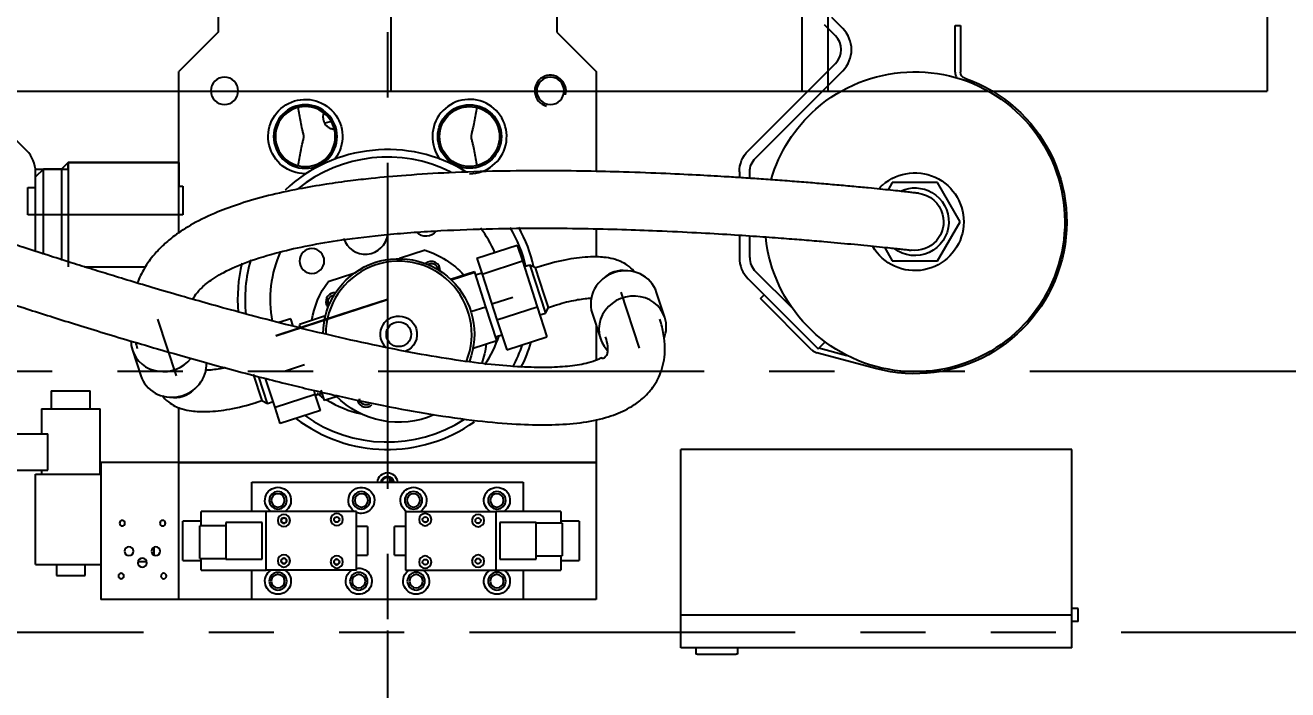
# Model space of a CAD drawing. Header units: millimetres. Extents: x 10462777 to 22643323, y 453826 to 1389191.
# Drawn here: x 11299063 to 11300032, y 593823 to 594332 of the extents above; entities that cross this region are included whole.
import ezdxf

# ---------------------------------------------------------------- set-up
doc = ezdxf.new("R2010")
doc.units = ezdxf.units.MM
doc.header["$LTSCALE"] = 200
doc.header["$MEASUREMENT"] = 0
doc.header["$PDMODE"] = 35
doc.header["$PDSIZE"] = -5
for name, pattern in [('CENTER', [2, 1.25, -0.25, 0.25, -0.25]), ('DASHED', [3.5, 2, -1.5]), ('PHANTOM', [2.5, 1.25, -0.25, 0.25, -0.25, 0.25, -0.25])]:
    doc.linetypes.add(name, pattern=pattern)
doc.layers.get('0').update_dxf_attribs({"linetype": 'CONTINUOUS'})
doc.layers.get('DEFPOINTS').update_dxf_attribs({"linetype": 'CONTINUOUS'})
doc.layers.add('1', color=1, linetype='CENTER')
doc.layers.add('2', color=2, linetype='CONTINUOUS')
doc.layers.add('AM_5', color=3, linetype='CONTINUOUS', lineweight=15)
doc.layers.add('TOP$1', color=7, linetype='CONTINUOUS', true_color=0xffffff)
doc.layers.add('TOP$23', color=7, linetype='CONTINUOUS', true_color=0xffffff)
doc.styles.add('굴림', font='txt.shx ', dxfattribs={"bigfont": ' whgtxt.shx'})
doc.dimstyles.new('200$0', dxfattribs={"dimscale": 200, "dimtxt": 7, "dimasz": 1, "dimexe": 2, "dimexo": 2, "dimgap": 1, "dimtad": 1, "dimdec": 0, "dimdsep": 46, "dimlunit": 6, "dimtxsty": '굴림', "dimblk": 'DIMDOT', "dimcen": 1, "dimclrd": 4, "dimclre": 4, "dimclrt": 4, "dimadec": 0, "dimazin": 0, "dimtfac": 1, "dimtdec": 0, "dimtmove": 2, "dimatfit": 3, "dimldrblk": 'DIMDOT', "dimfxl": 1, "dimtolj": 1, "dimtzin": 0, "dimlwd": -1, "dimarcsym": 0})

# ---------------------------------------------------------------- blocks, each defined once
blk = doc.blocks.new('DIMDOT')
at = {"color": 4}
blk.add_line((-2, 0), (2, 0), dxfattribs=at)
at = {"color": 7}
for radius in [0.5, 0.25]:
    blk.add_circle((0, 0), radius, dxfattribs=at)
blk = doc.blocks.new('*D434')
at = {"layer": 'AM_5', "color": 4, "linetype": 'ByBlock', "lineweight": -2, "transparency": 16777216}
for p, q in [((11295281.33, 593692.38), (11295281.33, 592642.65)), ((11297573.76, 593448.46), (11297573.76, 592642.65))]:
    blk.add_line(p, q, dxfattribs=at)
at = {"layer": 'AM_5', "color": 4, "linetype": 'ByBlock', "transparency": 16777216}
blk.add_line((11297373.76, 593042.65), (11295481.33, 593042.65), dxfattribs=at)
at = {"layer": 'DEFPOINTS', "color": 0, "transparency": 16777216}
for p in [(11295281.33, 594092.38), (11297573.76, 593848.46), (11295281.33, 593042.65)]:
    blk.add_point(p, dxfattribs=at)
at = {"layer": 'AM_5', "color": 4, "transparency": 16777216, "xscale": 200, "yscale": 200, "zscale": 200, "rotation": 180}
blk.add_blockref('DIMDOT', (11295281.33, 593042.65), dxfattribs=at)
at = {"layer": 'AM_5', "color": 4, "transparency": 16777216, "xscale": 200, "yscale": 200, "zscale": 200}
blk.add_blockref('DIMDOT', (11297573.76, 593042.65), dxfattribs=at)
at = {"layer": 'AM_5', "color": 4, "transparency": 16777216, "insert": (11296427.54, 589892.65), "char_height": 1400, "attachment_point": 5, "style": '굴림', "bg_fill": 3, "box_fill_scale": 1.25, "bg_fill_color": 256, "bg_fill_true_color": 13158600, "bg_fill_transparency": 0}
blk.add_mtext('\\A1;2,292', dxfattribs=at)

msp = doc.modelspace()

# ---------------------------------------------------------------- linework, layer by layer
at = {"ltscale": 10}
msp.add_line((11299343.66913, 594281.71124), (11299343.66913, 594796.21572), dxfattribs=at)
at = {"layer": '1', "color": 23, "linetype": 'CENTER'}
msp.add_line((11299340.78353, 601826.84018, 0), (11299340.78353, 593861.87204, 0), dxfattribs=at)
at = {"layer": '1', "color": 152, "linetype": 'Continuous'}
msp.add_line((11299340.78353, 593868.05963, 0), (11299340.78353, 593488.15724, 0), dxfattribs=at)
at = {"layer": '2', "color": 252, "linetype": 'Continuous'}
for p, q in [((11299210.78169, 594396.87964, 0), (11299210.78169, 594326.87865, 0)), ((11299470.78538, 594396.87964, 0), (11299470.78538, 594326.87865, 0)), ((11299210.78169, 594326.87865, 0), (11299180.78126, 594296.87822, 0)), ((11299470.78538, 594326.87865, 0), (11299500.78581, 594296.87822, 0)), ((11299180.78126, 594172.91552, 0), (11299180.78126, 594296.87822, 0)), ((11299500.78581, 594296.87822, 0), (11299500.78581, 594220.11932, 0)), ((11299500.78581, 594176.09838, 0), (11299500.78581, 594154.38089, 0)), ((11299307.1431, 594168.77835, 0), (11299307.14363, 594168.77671, 0)), ((11299369.65646, 594159.647, 0), (11299349.95032, 594153.24409, 0)), ((11299314.92959, 594141.86516, 0), (11299295.22345, 594135.46225, 0)), ((11299500.78581, 594102.23639, 0), (11299500.78581, 594075.3157, 0)), ((11299180.78126, 593996.87396, 0), (11299180.78126, 594038.9355, 0)), ((11299317.9761, 594044.01758, 0), (11299317.97651, 594044.01632, 0)), ((11299339.06223, 594038.18022, 0), (11299339.12143, 594037.99803, 0)), ((11299500.78581, 594029.8088, 0), (11299500.78581, 593996.87396, 0)), ((11299120.78041, 593996.87396, 0), (11299120.78041, 593891.87247, 0)), ((11299180.78126, 593996.87396, 0), (11299120.78041, 593996.87396, 0)), ((11299500.78581, 593996.87396, 0), (11299180.78126, 593996.87396, 0)), ((11299180.78126, 593996.87396, 0), (11299500.78581, 593996.87396, 0)), ((11299180.78126, 593891.87247, 0), (11299180.78126, 593996.87396, 0)), ((11299500.78581, 593996.87396, 0), (11299500.78581, 593891.87247, 0)), ((11299236.78206, 593959.37343, 0), (11299236.78206, 593981.87375, 0)), ((11299236.78206, 593981.87375, 0), (11299444.78501, 593981.87375, 0)), ((11299342.78356, 593981.8737, 0), (11299342.78356, 593984.7198, 0)), ((11299444.78501, 593981.87375, 0), (11299444.78501, 593959.37343, 0)), ((11299161.78099, 593925.73137, 0), (11299161.78099, 593932.01462, 0)), ((11299149.47655, 593920.87288, 0), (11299156.08517, 593920.87288, 0)), ((11299236.78206, 593891.87247, 0), (11299236.78206, 593914.37279, 0)), ((11299444.78501, 593914.37279, 0), (11299444.78501, 593891.87247, 0)), ((11299180.78126, 593891.87247, 0), (11299120.78041, 593891.87247, 0)), ((11299236.78206, 593891.87247, 0), (11299180.78126, 593891.87247, 0)), ((11299444.78501, 593891.87247, 0), (11299236.78206, 593891.87247, 0)), ((11299500.78581, 593891.87247, 0), (11299444.78501, 593891.87247, 0))]:
    msp.add_line(p, q, dxfattribs=at)
at = {"layer": '2', "color": 60, "linetype": 'Continuous'}
for p, q in [((11299684.43359, 594324.1389, 0), (11299676.12496, 594332.44752, 0)), ((11299690.09052, 594329.79583, 0), (11299681.7819, 594338.10445, 0)), ((11299064.04306, 594236.01581, 0), (11298997.13348, 594302.92539, 0)), ((11299617.52401, 594236.01581, 0), (11299684.43359, 594302.92539, 0)), ((11299623.18094, 594230.35888, 0), (11299690.09052, 594297.26846, 0)), ((11299095.78005, 594226.87723, 0), (11299090.77998, 594221.87716, 0)), ((11299180.78126, 594226.87723, 0), (11299095.78005, 594226.87723, 0)), ((11299095.78005, 594226.87723, 0), (11299095.78005, 594186.87666, 0)), ((11299076.77978, 594221.87716, 0), (11299070.7797, 594215.87707, 0)), ((11299070.7797, 594158.85649, 0), (11299070.7797, 594219.75213, 0)), ((11299090.77998, 594221.87716, 0), (11299076.77978, 594221.87716, 0)), ((11299076.77978, 594186.87666, 0), (11299076.77978, 594221.87716, 0)), ((11299090.77998, 594221.87716, 0), (11299090.77998, 594186.87666, 0)), ((11299610.78737, 594219.75213, 0), (11299610.78737, 594215.36633, 0)), ((11299618.78748, 594214.84238, 0), (11299618.78748, 594219.75213, 0)), ((11299728.09502, 594211.52276, 0), (11299724.8463, 594205.8958, 0)), ((11299762.73653, 594211.52276, 0), (11299728.09502, 594211.52276, 0)), ((11299780.05728, 594181.52233, 0), (11299762.73653, 594211.52276, 0)), ((11299076.77978, 594156.36913, 0), (11299076.77978, 594186.87666, 0)), ((11299090.77998, 594186.87666, 0), (11299090.77998, 594151.87616, 0)), ((11299095.78005, 594186.87666, 0), (11299095.78005, 594146.87609, 0)), ((11299762.73653, 594151.52191, 0), (11299780.05728, 594181.52233, 0)), ((11299610.78737, 594171.26492, 0), (11299610.78737, 594154.00119, 0)), ((11299618.78748, 594154.00119, 0), (11299618.78748, 594170.73275, 0)), ((11299409.44564, 594153.58765, 0), (11299440.35542, 594163.63084, 0)), ((11299440.35542, 594163.63084, 0), (11299444.29569, 594151.50393, 0)), ((11299722.07633, 594161.94659, 0), (11299728.09502, 594151.52191, 0)), ((11299108.47445, 594146.87609, 0), (11299155.04316, 594146.87609, 0)), ((11299409.44564, 594153.58765, 0), (11299413.38592, 594141.46074, 0)), ((11299413.38592, 594141.46074, 0), (11299444.29569, 594151.50393, 0)), ((11299444.29569, 594151.50393, 0), (11299455.71154, 594116.36957, 0)), ((11299450.07152, 594148.29028, 0), (11299445.79151, 594146.89962, 0)), ((11299454.41883, 594146.07521, 0), (11299450.07152, 594148.29028, 0)), ((11299450.07152, 594148.29028, 0), (11299462.03065, 594111.48387, 0)), ((11299459.08356, 594147.59087, 0), (11299454.41883, 594146.07521, 0)), ((11299461.00171, 594125.81519, 0), (11299454.41883, 594146.07521, 0)), ((11299728.09502, 594151.52191, 0), (11299762.73653, 594151.52191, 0)), ((11299389.25918, 594137.41479, 0), (11299407.51574, 594143.3467, 0)), ((11299389.75815, 594136.93814, 0), (11299407.70347, 594142.76892, 0)), ((11299407.70347, 594142.76892, 0), (11299407.51574, 594143.3467, 0)), ((11299416.29387, 594116.3304, 0), (11299407.70347, 594142.76892, 0)), ((11299413.20624, 594142.01432, 0), (11299408.45071, 594140.46916, 0)), ((11299413.38592, 594141.46074, 0), (11299424.80176, 594106.32637, 0)), ((11299617.52401, 594137.73751, 0), (11299671.17515, 594084.08637, 0)), ((11299623.18094, 594143.39444, 0), (11299651.68311, 594114.89227, 0)), ((11299464.24571, 594115.83118, 0), (11299461.00171, 594125.81519, 0)), ((11299553.59253, 594107.99116, 0), (11299547.29276, 594127.37986, 0)), ((11299404.78305, 594112.5903, 0), (11299416.29387, 594116.3304, 0)), ((11299424.69654, 594090.46965, 0), (11299416.29387, 594116.3304, 0)), ((11299424.80176, 594106.32637, 0), (11299455.71154, 594116.36957, 0)), ((11299455.71154, 594116.36957, 0), (11299463.18711, 594093.36211, 0)), ((11299462.03065, 594111.48387, 0), (11299464.24571, 594115.83118, 0)), ((11299464.24571, 594115.83118, 0), (11299468.91044, 594117.34684, 0)), ((11299266.58529, 594107.2023, 0), (11299257.38383, 594104.21257, 0)), ((11299268.4799, 594101.37128, 0), (11299266.58529, 594107.2023, 0)), ((11299292.37721, 594109.04937, 0), (11299273.26071, 594102.83804, 0)), ((11299292.79939, 594107.75005, 0), (11299292.37721, 594109.04937, 0)), ((11299424.80176, 594106.32637, 0), (11299432.27734, 594083.31892, 0)), ((11299457.75064, 594110.09321, 0), (11299462.03065, 594111.48387, 0)), ((11299497.83712, 594111.31075, 0), (11299504.13689, 594091.92205, 0)), ((11299274.18666, 594099.98826, 0), (11299273.26071, 594102.83804, 0)), ((11299406.43998, 594084.53773, 0), (11299424.69654, 594090.46965, 0)), ((11299423.76157, 594093.34719, 0), (11299428.5171, 594094.89236, 0)), ((11299432.27734, 594083.31892, 0), (11299463.18711, 594093.36211, 0)), ((11299671.17515, 594084.08637, 0), (11299676.52625, 594089.43747, 0)), ((11299145.07122, 594083.14214, 0), (11299151.45439, 594063.49674, 0)), ((11299151.45365, 594063.49902, 0), (11299151.45439, 594063.49674, 0)), ((11299237.84845, 594064.74439, 0), (11299244.45343, 594044.41634, 0)), ((11299248.80075, 594042.20127, 0), (11299242.13822, 594062.70641, 0)), ((11299254.53404, 594039.11851, 0), (11299247.31314, 594061.34218, 0)), ((11299082.77987, 594051.97474, 0), (11299082.77987, 594037.97454, 0)), ((11299082.77987, 594051.97474, 0), (11299112.78029, 594051.97474, 0)), ((11299112.78029, 594037.97454, 0), (11299112.78029, 594051.97474, 0)), ((11299285.44382, 594049.1617, 0), (11299254.53404, 594039.11851, 0)), ((11299285.44382, 594049.1617, 0), (11299284.45516, 594052.20449, 0)), ((11299289.43626, 594036.87424, 0), (11299285.44382, 594049.1617, 0)), ((11299285.66602, 594048.47723, 0), (11299290.42155, 594050.0224, 0)), ((11299289.62899, 594052.46163, 0), (11299292.27154, 594044.32871, 0)), ((11299303.21664, 594047.88499, 0), (11299292.27154, 594044.32871, 0)), ((11299239.78871, 594042.90068, 0), (11299244.45343, 594044.41634, 0)), ((11299244.45343, 594044.41634, 0), (11299248.80075, 594042.20127, 0)), ((11299248.80075, 594042.20127, 0), (11299253.08075, 594043.59193, 0)), ((11299258.52648, 594026.83104, 0), (11299254.53404, 594039.11851, 0)), ((11299075.27976, 594037.97454, 0), (11299075.27976, 594018.97427, 0)), ((11299075.27976, 594037.97454, 0), (11299120.2804, 594037.97454, 0)), ((11299120.2804, 593987.97383, 0), (11299120.2804, 594037.97454, 0)), ((11299289.43626, 594036.87424, 0), (11299258.52648, 594026.83104, 0)), ((11299032.77916, 594018.97427, 0), (11299080.16592, 594018.97427, 0)), ((11299080.16592, 593990.97388, 0), (11299080.16592, 594018.97427, 0)), ((11299565.78673, 593879.8723, 0), (11299565.78673, 594006.8741, 0)), ((11299865.79099, 594006.8741, 0), (11299565.78673, 594006.8741, 0)), ((11299865.79099, 593879.8723, 0), (11299865.79099, 594006.8741, 0)), ((11299032.77916, 593990.97388, 0), (11299080.16592, 593990.97388, 0)), ((11299075.27976, 593990.97388, 0), (11299075.27976, 593987.97383, 0)), ((11299070.7797, 593987.97383, 0), (11299097.78008, 593987.97383, 0)), ((11299070.7797, 593918.77285, 0), (11299070.7797, 593987.97383, 0)), ((11299097.78008, 593987.97383, 0), (11299120.78041, 593987.97383, 0)), ((11299197.7815, 593951.87332, 0), (11299183.7813, 593951.87332, 0)), ((11299183.7813, 593921.8729, 0), (11299183.7813, 593951.87332, 0)), ((11299247.78221, 593959.37343, 0), (11299197.7815, 593959.37343, 0)), ((11299197.7815, 593948.3742, 0), (11299197.7815, 593959.37343, 0)), ((11299244.78217, 593950.87331, 0), (11299216.78177, 593950.87331, 0)), ((11299216.78177, 593950.87331, 0), (11299216.78177, 593922.87291, 0)), ((11299244.78217, 593922.87291, 0), (11299244.78217, 593950.87331, 0)), ((11299247.78221, 593914.37279, 0), (11299247.78221, 593959.37343, 0)), ((11299316.9832, 593959.37343, 0), (11299247.78221, 593959.37343, 0)), ((11299316.9832, 593914.37279, 0), (11299316.9832, 593959.37343, 0)), ((11299354.68373, 593959.37343, 0), (11299354.68373, 593914.37279, 0)), ((11299354.68373, 593959.37343, 0), (11299423.88471, 593959.37343, 0)), ((11299473.88542, 593959.37343, 0), (11299423.88471, 593959.37343, 0)), ((11299423.88471, 593959.37343, 0), (11299423.88471, 593914.37279, 0)), ((11299426.88476, 593950.87331, 0), (11299426.88476, 593922.87291, 0)), ((11299454.88515, 593950.87331, 0), (11299426.88476, 593950.87331, 0)), ((11299454.88515, 593922.87291, 0), (11299454.88515, 593950.87331, 0)), ((11299473.88542, 593959.37343, 0), (11299473.88542, 593950.37215, 0)), ((11299487.88562, 593951.87332, 0), (11299473.88542, 593951.87332, 0)), ((11299487.88562, 593951.87332, 0), (11299487.88562, 593921.8729, 0)), ((11299216.78177, 593948.37327, 0), (11299196.78149, 593948.37327, 0)), ((11299196.78149, 593923.37292, 0), (11299196.78149, 593948.37327, 0)), ((11299325.38331, 593947.87326, 0), (11299316.9832, 593947.87326, 0)), ((11299325.38331, 593947.87326, 0), (11299325.38331, 593925.87295, 0)), ((11299354.68373, 593947.87326, 0), (11299346.28361, 593947.87326, 0)), ((11299346.28361, 593925.87295, 0), (11299346.28361, 593947.87326, 0)), ((11299474.88544, 593950.3733, 0), (11299454.88515, 593950.3733, 0)), ((11299474.88544, 593950.3733, 0), (11299474.88544, 593925.37294, 0)), ((11299183.7813, 593921.8729, 0), (11299197.7815, 593921.8729, 0)), ((11299196.78149, 593923.37292, 0), (11299216.78177, 593923.37292, 0)), ((11299197.7815, 593914.37279, 0), (11299197.7815, 593923.3723, 0)), ((11299216.78177, 593922.87291, 0), (11299244.78217, 593922.87291, 0)), ((11299316.9832, 593925.87295, 0), (11299325.38331, 593925.87295, 0)), ((11299346.28361, 593925.87295, 0), (11299354.68373, 593925.87295, 0)), ((11299426.88476, 593922.87291, 0), (11299454.88515, 593922.87291, 0)), ((11299454.88515, 593925.37294, 0), (11299474.88544, 593925.37294, 0)), ((11299473.88542, 593925.37391, 0), (11299473.88542, 593914.37279, 0)), ((11299473.88542, 593921.8729, 0), (11299487.88562, 593921.8729, 0)), ((11299070.7797, 593918.77285, 0), (11299120.78041, 593918.77285, 0)), ((11299086.77993, 593918.77285, 0), (11299086.77993, 593910.37273, 0)), ((11299108.78024, 593910.37273, 0), (11299108.78024, 593918.77285, 0)), ((11299197.7815, 593914.37279, 0), (11299247.78221, 593914.37279, 0)), ((11299316.9832, 593914.37279, 0), (11299247.78221, 593914.37279, 0)), ((11299354.68373, 593914.37279, 0), (11299423.88471, 593914.37279, 0)), ((11299423.88471, 593914.37279, 0), (11299473.88542, 593914.37279, 0)), ((11299086.77993, 593910.37273, 0), (11299097.78008, 593910.37273, 0)), ((11299097.78008, 593910.37273, 0), (11299108.78024, 593910.37273, 0)), ((11299870.79106, 593884.87237, 0), (11299865.79099, 593884.87237, 0)), ((11299870.79106, 593874.87223, 0), (11299870.79106, 593884.87237, 0)), ((11299565.78673, 593854.87194, 0), (11299565.78673, 593879.8723, 0)), ((11299865.79099, 593879.8723, 0), (11299565.78673, 593879.8723, 0)), ((11299865.79099, 593879.8723, 0), (11299565.78673, 593879.8723, 0)), ((11299865.79099, 593854.87194, 0), (11299865.79099, 593879.8723, 0)), ((11299870.79106, 593874.87223, 0), (11299865.79099, 593874.87223, 0)), ((11299865.79099, 593854.87194, 0), (11299565.78673, 593854.87194, 0)), ((11299577.28689, 593854.87194, 0), (11299577.28689, 593849.87187, 0)), ((11299609.28735, 593854.87194, 0), (11299609.28735, 593849.87187, 0)), ((11299578.28691, 593849.87187, 0), (11299577.28689, 593849.87187, 0)), ((11299578.28691, 593849.87187, 0), (11299608.28733, 593849.87187, 0)), ((11299609.28735, 593849.87187, 0), (11299608.28733, 593849.87187, 0))]:
    msp.add_line(p, q, dxfattribs=at)
at = {"layer": '2', "color": 111, "linetype": 'Continuous'}
for p, q in [((11299776.37594, 594296.27741, 0), (11299776.37594, 594331.97605, 0)), ((11299776.37594, 594331.97605, 0), (11299780.376, 594331.97605, 0)), ((11299780.376, 594331.97605, 0), (11299780.376, 594296.26485, 0)), ((11299626.91911, 594122.68546, 0), (11299629.74758, 594125.51393, 0)), ((11299666.22665, 594083.37793, 0), (11299626.91911, 594122.68546, 0)), ((11299715.26293, 594068.99038, 0), (11299670.26129, 594081.04853, 0)), ((11299671.85278, 594084.76325, 0), (11299693.2623, 594079.02659, 0))]:
    msp.add_line(p, q, dxfattribs=at)
at = {"layer": '2', "color": 51, "linetype": 'Continuous'}
for p, q in [((11299095.78005, 594221.87716, 0), (11299095.78005, 594226.87723, 0)), ((11299095.78005, 594226.87723, 0), (11299180.78126, 594226.87723, 0)), ((11299095.78005, 594221.87716, 0), (11299095.78005, 594226.87723, 0)), ((11299095.78005, 594226.87723, 0), (11299180.78126, 594226.87723, 0)), ((11299180.78126, 594226.87723, 0), (11299180.78126, 594208.87697, 0)), ((11299180.78126, 594226.87723, 0), (11299180.78126, 594208.87697, 0)), ((11299070.7797, 594207.77696, 0), (11299070.7797, 594221.87716, 0)), ((11299070.7797, 594221.87716, 0), (11299095.78005, 594221.87716, 0)), ((11299070.7797, 594207.77696, 0), (11299070.7797, 594221.87716, 0)), ((11299070.7797, 594221.87716, 0), (11299095.78005, 594221.87716, 0)), ((11299064.77961, 594186.87666, 0), (11299064.77961, 594207.77696, 0)), ((11299064.77961, 594207.77696, 0), (11299070.7797, 594207.77696, 0)), ((11299064.77961, 594186.87666, 0), (11299064.77961, 594207.77696, 0)), ((11299064.77961, 594207.77696, 0), (11299070.7797, 594207.77696, 0)), ((11299180.78126, 594208.87697, 0), (11299183.7813, 594208.87697, 0)), ((11299180.78126, 594208.87697, 0), (11299183.7813, 594208.87697, 0)), ((11299183.7813, 594208.87697, 0), (11299183.7813, 594186.87666, 0)), ((11299183.7813, 594208.87697, 0), (11299183.7813, 594186.87666, 0)), ((11299183.7813, 594186.87666, 0), (11299064.77961, 594186.87666, 0)), ((11299183.7813, 594186.87666, 0), (11299064.77961, 594186.87666, 0)), ((11299519.94003, 594127.42393, 0), (11299533.87303, 594084.54259, 0)), ((11299421.71745, 594118.7314, 0), (11299437.02968, 594123.70664, 0)), ((11299178.84187, 594063.34571, 0), (11299164.72441, 594106.79479, 0)), ((11299277.15481, 594071.76015, 0), (11299261.84258, 594066.78491, 0))]:
    msp.add_line(p, q, dxfattribs=at)
at = {"layer": '2', "color": 172, "linetype": 'Continuous'}
for p, q in [((11299255.18723, 594094.06381, 0), (11299340.78353, 594121.87574, 0)), ((11299340.78353, 594121.87574, 0), (11299305.11841, 594110.28743, 0)), ((11299305.11841, 594110.28743, 0), (11299255.18723, 594094.06381, 0))]:
    msp.add_line(p, q, dxfattribs=at)
at = {"layer": '2', "color": 252, "linetype": 'Continuous', "extrusion": (0, 0, -1)}
for centre, radius in [((-11299215.78176, 594281.87801, 0), 10.50015), ((-11299465.78531, 594281.87801, 0), 10.50015), ((-11299277.78264, 594246.87751, 0), 24.3697), ((-11299277.78264, 594246.87751, 0), 23.00033), ((-11299282.81933, 594151.40997, 0), 9.50013), ((-11299256.78234, 593967.87355, 0), 6.7501), ((-11299256.78234, 593967.87355, 0), 5.10007), ((-11299320.78325, 593967.87355, 0), 6.7501), ((-11299320.78325, 593967.87355, 0), 5.10007), ((-11299360.78382, 593967.87355, 0), 6.7501), ((-11299360.78382, 593967.87355, 0), 5.10007), ((-11299424.78473, 593967.87355, 0), 6.7501), ((-11299424.78473, 593967.87355, 0), 5.10007), ((-11299137.28064, 593950.3733, 0), 2.10003), ((-11299168.28108, 593950.3733, 0), 2.10003), ((-11299261.2824, 593952.37333, 0), 2.10003), ((-11299142.48072, 593928.87299, 0), 3.40005), ((-11299163.08101, 593928.87299, 0), 3.40005), ((-11299152.78086, 593920.07287, 0), 3.40005), ((-11299261.2824, 593921.37289, 0), 2.10003), ((-11299301.78298, 593920.57288, 0), 2.10003), ((-11299256.78234, 593905.87267, 0), 6.7501), ((-11299318.78322, 593905.87267, 0), 6.7501), ((-11299362.78385, 593905.87267, 0), 6.7501), ((-11299424.78473, 593905.87267, 0), 6.7501), ((-11299136.48063, 593909.87272, 0), 2.10003), ((-11299169.08109, 593909.87272, 0), 2.10003), ((-11299256.78234, 593905.87267, 0), 5.10007), ((-11299318.78322, 593905.87267, 0), 5.10007), ((-11299362.78385, 593905.87267, 0), 5.10007), ((-11299424.78473, 593905.87267, 0), 5.10007)]:
    msp.add_circle(centre, radius, dxfattribs=at)
at = {"layer": '2', "color": 252, "linetype": 'Continuous'}
for centre, radius in [((11299403.78443, 594246.87751, 0), 24.3697), ((11299403.78443, 594246.87751, 0), 23.00033), ((11299349.43613, 594095.24578, 0), 9.50013)]:
    msp.add_circle(centre, radius, dxfattribs=at)
at = {"layer": '2', "color": 60, "linetype": 'Continuous', "extrusion": (0, 0, -1)}
for centre in [(-11299261.38241, 593952.42333, 0), (-11299301.88298, 593953.17334, 0), (-11299369.78395, 593953.07334, 0), (-11299410.28452, 593952.32333, 0), (-11299261.38241, 593921.42289, 0), (-11299301.88298, 593920.67288, 0), (-11299369.78395, 593920.57288, 0), (-11299410.28452, 593921.32289, 0)]:
    msp.add_circle(centre, 4.70007, dxfattribs=at)
at = {"layer": '2', "color": 60, "linetype": 'Continuous'}
for centre in [(11299261.38241, 593952.42333, 0), (11299301.88298, 593953.17334, 0), (11299369.78395, 593953.07334, 0), (11299410.28452, 593952.32333, 0), (11299261.38241, 593921.42289, 0), (11299301.88298, 593920.67288, 0), (11299369.78395, 593920.57288, 0), (11299410.28452, 593921.32289, 0)]:
    msp.add_circle(centre, 2.06702, dxfattribs=at)
for centre, radius, start, end in [((11299673.82683, 594313.53214, 0), 23.00033, 315, 45), ((11299673.82683, 594313.53214, 0), 15.00021, 315, 45), ((11299047.77937, 594219.75213, 0), 23.00033, 0, 45), ((11299633.7877, 594154.00119, 0), 23.00033, 180, 225), ((11299633.7877, 594154.00119, 0), 15.00021, 180, 225)]:
    msp.add_arc(centre, radius, start, end, dxfattribs=at)
at = {"layer": '2', "color": 60, "linetype": 'Continuous', "extrusion": (0, 0, -1)}
for centre, radius, start, end in [((-11299745.41578, 594181.52233, 0), 115.00163, 48.71889888, 354.15077205), ((-11299745.41578, 594181.52233, 0), 115.00163, 16.43140185, 48.71889888), ((-11299633.7877, 594219.75213, 0), 23.00033, 0, 45), ((-11299633.7877, 594219.75213, 0), 15.00021, 0, 45), ((-11299745.41578, 594181.52233, 0), 37.50053, 48.71889888, 329.64826481), ((-11299745.41578, 594181.52233, 0), 37.50053, 42.41326904, 48.71889888), ((-11299745.41578, 594181.52233, 0), 26.00037, 120, 307.58250359), ((-11299745.41578, 594181.52233, 0), 26.00037, 65.88748586, 120)]:
    msp.add_arc(centre, radius, start, end, dxfattribs=at)
at = {"layer": '2', "color": 252, "linetype": 'Continuous'}
for centre, radius, start, end in [((11299465.78531, 594281.87801, 0), 12.00017, 344.99999996, 255.00000008), ((11299277.78264, 594246.87751, 0), 24.00034, 344.99999996, 255.00000008), ((11299403.78443, 594246.87751, 0), 28.5004, 270, 217.41188054), ((11299403.78443, 594246.87751, 0), 24.00034, 344.99999996, 255.00000008), ((11299340.78353, 594121.87574, 0), 115.00163, 58.44937797, 133.1100036), ((11299340.78353, 594121.87574, 0), 109.25155, 63.54000062, 128.9699977), ((11299340.78353, 594121.87574, 0), 90.00128, 23.6981219, 37.42312532), ((11299340.78353, 594121.87574, 0), 109.25155, 13.45500373, 30.38625257), ((11299340.78353, 594121.87574, 0), 115.00163, 12.49875076, 28.79437297), ((11299323.78736, 594174.18459, 0), 17.50025, 198.00000003, 351.72562414), ((11299340.78353, 594121.87574, 0), 90.00128, 155.76750056, 190.74937195), ((11299340.78353, 594121.87574, 0), 115.00163, 166.02749777, 184.88249996), ((11299340.78353, 594121.87574, 0), 109.25155, 163.77749849, 185.9793717), ((11299349.43613, 594095.24578, 0), 56.0008, 338.11312214, 179.97187275), ((11299374.47603, 594144.38934, 0), 6.7501, 354.79122335, 131.19744996), ((11299300.29257, 594120.28567, 0), 6.7501, 84.79130647, 198.00000003), ((11299300.29257, 594120.28567, 0), 6.7501, 198.00000003, 221.1975333), ((11299340.78353, 594121.87574, 0), 90.00128, 326.2612515, 342.09562771), ((11299340.78353, 594121.87574, 0), 109.25155, 331.67812835, 341.52750096), ((11299340.78353, 594121.87574, 0), 115.00163, 332.98312217, 343.61436904), ((11299398.5797, 594070.20588, 0), 6.7501, 36.28126177, 41.20309651), ((11299340.78353, 594121.87574, 0), 90.00128, 232.9199999, 236.83500139), ((11299340.78353, 594121.87574, 0), 90.00128, 238.75312103, 257.15812008), ((11299324.39624, 594046.10221, 0), 6.7501, 198.00000003, 311.20309137), ((11299340.78353, 594121.87574, 0), 115.00163, 232.39125109, 305.44875086), ((11299340.78353, 594121.87574, 0), 109.25155, 234.48375219, 302.81062919), ((11299340.78353, 593980.87373, 0), 8.00011, 90, 172.81682376), ((11299340.78353, 593980.87373, 0), 5.20998, 90, 168.92999141), ((11299340.78353, 593980.87373, 0), 4.50006, 90, 167.15812544), ((11299340.78353, 593980.87373, 0), 8.00011, 7.18317624, 90), ((11299340.78353, 593980.87373, 0), 5.20998, 11.07000859, 90), ((11299340.78353, 593980.87373, 0), 4.50006, 12.84187456, 90)]:
    msp.add_arc(centre, radius, start, end, dxfattribs=at)
at = {"layer": '2', "color": 111, "linetype": 'Continuous', "extrusion": (0, 0, -1)}
for centre, radius, start, end in [((-11299745.41578, 594181.52233, 0), 116.50165, 109.20121207, 284.99999992), ((-11299785.37607, 594296.26485, 0), 5.00007, 289.20121207, 0)]:
    msp.add_arc(centre, radius, start, end, dxfattribs=at)
at = {"layer": '2', "color": 111, "linetype": 'Continuous'}
for centre, start, end in [((11299785.37607, 594296.27741, 0), 180, 208.63432975), ((11299672.5907, 594089.74198, 0), 225, 255.00000008)]:
    msp.add_arc(centre, 9.00013, start, end, dxfattribs=at)
at = {"layer": '2', "color": 252, "linetype": 'Continuous', "extrusion": (0, 0, -1)}
for centre, radius, start, end in [((-11299277.78264, 594246.87751, 0), 28.5004, 270, 216.51749342), ((-11299370.31777, 594179.83994, 0), 9.50013, 215.16183132, 317.86867762), ((-11299349.43613, 594095.24578, 0), 58.00082, 0.32062954, 200.80124906), ((-11299349.43613, 594095.24578, 0), 67.50096, 107.4309447, 137.68202123), ((-11299374.47603, 594144.38934, 0), 5.10007, 58.74188303, 161.99999997), ((-11299374.47603, 594144.38934, 0), 5.10007, 161.99999997, 175.25807481), ((-11299349.43613, 594095.24578, 0), 67.50096, 9.10997656, 36.56905532), ((-11299300.29257, 594120.28567, 0), 5.10007, 328.74184137, 85.25247182), ((-11299349.43613, 594095.24578, 0), 14.0002, 311.68687853, 161.99999997), ((-11299349.43613, 594095.24578, 0), 14.0002, 161.99999997, 249.49126923), ((-11299349.43613, 594095.24578, 0), 67.50096, 186.32047355, 199.24133396), ((-11299349.43613, 594095.24578, 0), 67.50096, 246.38891046, 315.64652069), ((-11299324.39624, 594046.10221, 0), 5.10007, 238.74752901, 355.2525984), ((-11299256.78234, 593967.87355, 0), 10.00014, 301.78688525, 238.21313233), ((-11299320.78325, 593967.87355, 0), 10.00014, 301.78688525, 270), ((-11299360.78382, 593967.87355, 0), 10.00014, 301.78688525, 238.21313233), ((-11299424.78473, 593967.87355, 0), 10.00014, 301.78688525, 238.21313233), ((-11299320.78325, 593967.87355, 0), 10.00014, 270, 292.33125925), ((-11299369.78395, 593953.17334, 0), 2.10003, 270, 339.44616801), ((-11299369.78395, 593953.17334, 0), 2.10003, 200.54810239, 270), ((-11299410.28452, 593952.37333, 0), 2.10003, 270, 292.76443161), ((-11299410.28452, 593952.37333, 0), 2.10003, 261.21369233, 270), ((-11299256.78234, 593905.87267, 0), 10.00014, 270, 58.20753724), ((-11299256.78234, 593905.87267, 0), 10.00014, 121.79246276, 270), ((-11299318.78322, 593905.87267, 0), 10.00014, 270, 58.20753724), ((-11299318.78322, 593905.87267, 0), 10.00014, 79.62746731, 270), ((-11299362.78385, 593905.87267, 0), 10.00014, 270, 58.20753724), ((-11299362.78385, 593905.87267, 0), 10.00014, 121.79246276, 270), ((-11299410.28452, 593921.37289, 0), 2.10003, 270, 292.76443161), ((-11299410.28452, 593921.37289, 0), 2.10003, 261.21369233, 270), ((-11299424.78473, 593905.87267, 0), 10.00014, 270, 58.20753724), ((-11299424.78473, 593905.87267, 0), 10.00014, 121.79246276, 270)]:
    msp.add_arc(centre, radius, start, end, dxfattribs=at)
at = {"layer": '2', "color": 27, "linetype": 'Continuous', "extrusion": (0, 0, -1)}
for start, end in [(96.99719155, 165.24533282), (165.24533282, 277.21094823)]:
    msp.add_arc((-11299745.41578, 594181.52233, 0), 22.00031, start, end, dxfattribs=at)
at = {"layer": '2', "color": 60, "linetype": 'Continuous'}
for centre, major_axis, ratio, start_param, end_param in [((11299522.56494, 594119.34531, 0), (24.72782, 8.03456), 0.940508586, 0, 3.141494679), ((11299520.46502, 594125.80821, 0), (18.4032, 5.97956), 0.940508586, 1.101422981, 2.040169923), ((11299528.86471, 594099.95661, 0), (24.72782, 8.03456), 0.940508586, 0, 3.562271298), ((11299528.86471, 594099.95661, 0), (24.72782, 8.03456), 0.940508586, 5.622567152, 6.283185307), ((11299169.79904, 594091.1767, 0), (-24.72782, -8.03456), 0.938871272, 5.995926045, 6.283185307), ((11299169.79904, 594091.1767, 0), (-24.72782, -8.03456), 0.938871272, 0, 2.173589599), ((11299176.18221, 594071.5313, 0), (-24.72782, -8.03456), 0.938871272, 0, 2.890461802), ((11299178.30994, 594064.98283, 0), (-18.4032, -5.97956), 0.938871272, 1.06146594, 2.080127723)]:
    msp.add_ellipse(centre, major_axis=major_axis, ratio=ratio, start_param=start_param, end_param=end_param, dxfattribs=at)
at = {"layer": '2', "color": 252, "linetype": 'Continuous'}
for points, knots in [([(11299272.39835, 594224.51628, 0), (11299272.89099, 594228.24229, 0), (11299273.49964, 594231.9522, 0), (11299274.59978, 594237.48283, 0), (11299274.99808, 594239.32022, 0), (11299275.6416, 594242.07084, 0), (11299275.86427, 594242.98606, 0), (11299276.20433, 594244.36654, 0), (11299276.31931, 594244.82746, 0), (11299276.48484, 594245.53226, 0), (11299276.53906, 594245.76892, 0), (11299276.61052, 594246.13689, 0), (11299276.63264, 594246.26177, 0), (11299276.66828, 594246.5224, 0), (11299276.6814, 594246.659, 0), (11299276.68868, 594246.93275, 0), (11299276.68239, 594247.0735, 0), (11299276.65566, 594247.3406, 0), (11299276.63598, 594247.46946, 0), (11299276.56875, 594247.84978, 0), (11299276.51494, 594248.08959, 0), (11299276.35033, 594248.80237, 0), (11299276.23452, 594249.26603, 0), (11299275.89201, 594250.65617, 0), (11299275.66727, 594251.57697, 0), (11299275.01815, 594254.34435, 0), (11299274.61644, 594256.19253, 0), (11299273.50696, 594261.75807, 0), (11299272.89406, 594265.48947, 0), (11299272.39835, 594269.23874, 0)], [0, 0, 0, 0, 0.25, 0.25, 0.375, 0.375, 0.4375, 0.4375, 0.46875, 0.46875, 0.484375, 0.484375, 0.4921875, 0.4921875, 0.5, 0.5, 0.5078125, 0.5078125, 0.515625, 0.515625, 0.53125, 0.53125, 0.5625, 0.5625, 0.625, 0.625, 0.75, 0.75, 1, 1, 1, 1]), ([(11299291.68539, 594264.61391, 0), (11299291.67085, 594264.56555, 0), (11299291.65667, 594264.51703, 0), (11299291.55098, 594264.14412, 0), (11299291.47577, 594263.81322, 0), (11299291.38929, 594263.30629, 0), (11299291.36486, 594263.13555, 0), (11299291.32517, 594262.79036, 0), (11299291.30987, 594262.61512, 0), (11299291.27875, 594262.09052, 0), (11299291.27748, 594261.74274, 0), (11299291.31254, 594261.05096, 0), (11299291.34888, 594260.70695, 0), (11299291.43166, 594260.19376, 0), (11299291.46401, 594260.02328, 0), (11299291.53689, 594259.68868, 0), (11299291.57752, 594259.52385, 0), (11299291.71142, 594259.03639, 0), (11299291.81665, 594258.72075, 0), (11299291.997, 594258.26018, 0), (11299292.0611, 594258.10835, 0), (11299292.19542, 594257.81163, 0), (11299292.26559, 594257.66675, 0), (11299292.63065, 594256.95851, 0), (11299292.96754, 594256.44287, 0), (11299293.53195, 594255.73225, 0), (11299293.73083, 594255.50533, 0), (11299294.14062, 594255.07926, 0), (11299294.35221, 594254.87909, 0), (11299295.00612, 594254.31382, 0), (11299295.46743, 594253.98363, 0), (11299296.07545, 594253.62473, 0), (11299296.19864, 594253.55568, 0), (11299296.44822, 594253.42299, 0), (11299296.57472, 594253.35933, 0), (11299296.9562, 594253.17785, 0), (11299297.21409, 594253.06901, 0), (11299297.99841, 594252.77773, 0), (11299298.53546, 594252.63024, 0), (11299299.36334, 594252.48007, 0), (11299299.64308, 594252.44193, 0), (11299300.0684, 594252.40343, 0), (11299300.21065, 594252.39377, 0), (11299300.49609, 594252.38085, 0), (11299300.63953, 594252.37759, 0), (11299300.78297, 594252.37759, 0)], [0, 0, 0, 0, 0.007832821, 0.007832821, 0.060052146, 0.060052146, 0.086161809, 0.086161809, 0.112271471, 0.112271471, 0.164490797, 0.164490797, 0.216710122, 0.216710122, 0.242819784, 0.242819784, 0.268929447, 0.268929447, 0.321148772, 0.321148772, 0.347258435, 0.347258435, 0.373368097, 0.373368097, 0.477806748, 0.477806748, 0.530026073, 0.530026073, 0.582245398, 0.582245398, 0.686684049, 0.686684049, 0.712793711, 0.712793711, 0.738903374, 0.738903374, 0.791122699, 0.791122699, 0.89556135, 0.89556135, 0.947780675, 0.947780675, 0.973890337, 0.973890337, 1, 1, 1, 1]), ([(11299409.16871, 594269.23874, 0), (11299408.67608, 594265.51273, 0), (11299408.06742, 594261.80282, 0), (11299406.96729, 594256.27219, 0), (11299406.56898, 594254.4348, 0), (11299405.92547, 594251.68418, 0), (11299405.7028, 594250.76896, 0), (11299405.36274, 594249.38848, 0), (11299405.24776, 594248.92756, 0), (11299405.08223, 594248.22277, 0), (11299405.028, 594247.9861, 0), (11299404.95655, 594247.61813, 0), (11299404.93443, 594247.49325, 0), (11299404.89879, 594247.23263, 0), (11299404.88566, 594247.09603, 0), (11299404.87839, 594246.82227, 0), (11299404.88468, 594246.68152, 0), (11299404.91141, 594246.41442, 0), (11299404.93109, 594246.28557, 0), (11299404.99831, 594245.90525, 0), (11299405.05213, 594245.66544, 0), (11299405.21673, 594244.95265, 0), (11299405.33255, 594244.48899, 0), (11299405.67506, 594243.09885, 0), (11299405.89979, 594242.17806, 0), (11299406.54892, 594239.41067, 0), (11299406.95063, 594237.56249, 0), (11299408.06011, 594231.99695, 0), (11299408.673, 594228.26555, 0), (11299409.16871, 594224.51628, 0)], [0, 0, 0, 0, 0.25, 0.25, 0.375, 0.375, 0.4375, 0.4375, 0.46875, 0.46875, 0.484375, 0.484375, 0.4921875, 0.4921875, 0.5, 0.5, 0.5078125, 0.5078125, 0.515625, 0.515625, 0.53125, 0.53125, 0.5625, 0.5625, 0.625, 0.625, 0.75, 0.75, 1, 1, 1, 1]), ([(11299297.18279, 594258.34341, 0), (11299297.03295, 594258.28396, 0), (11299296.88262, 594258.22648, 0), (11299295.38332, 594257.67451, 0), (11299293.99723, 594257.32353, 0), (11299292.58535, 594257.07651, 0)], [0, 0, 0, 0, 0.100568347, 0.100568347, 1, 1, 1, 1]), ([(11299344.01657, 593981.87659, 0), (11299344.01488, 593981.88207, 0), (11299344.01318, 593981.88754, 0), (11299343.90647, 593982.22966, 0), (11299343.77823, 593982.55586, 0), (11299343.37965, 593983.51337, 0), (11299343.08705, 593984.12844, 0), (11299342.78356, 593984.7198, 0)], [0, 0, 0, 0, 0.005387733, 0.005387733, 0.336925155, 0.336925155, 1, 1, 1, 1])]:
    msp.add_open_spline(points, degree=3, knots=knots, dxfattribs=at)
at = {"layer": '2', "color": 27, "linetype": 'Continuous'}
for points, knots in [([(11299748.08628, 594203.35996, 0), (11299748.0844, 594203.36019, 0), (11299748.07799, 594203.36097, 0), (11299748.05709, 594203.36348, 0), (11299748.00772, 594203.36939, 0), (11299747.86962, 594203.38584, 0), (11299747.46436, 594203.43378, 0), (11299746.2728, 594203.57323, 0), (11299743.66633, 594203.87271, 0), (11299739.35203, 594204.35498, 0), (11299733.95231, 594204.94335, 0), (11299727.22631, 594205.65603, 0), (11299719.10916, 594206.48867, 0), (11299709.40505, 594207.45107, 0), (11299697.98242, 594208.54028, 0), (11299684.67579, 594209.74822, 0), (11299671.11135, 594210.91776, 0), (11299657.09374, 594212.0632, 0), (11299642.81231, 594213.16392, 0), (11299628.44738, 594214.20105, 0), (11299614.89174, 594215.11654, 0), (11299599.63603, 594216.07893, 0), (11299580.47896, 594217.18163, 0), (11299554.60906, 594218.45702, 0), (11299525.32234, 594219.5773, 0), (11299493.81861, 594220.36364, 0), (11299461.60318, 594220.70847, 0), (11299425.82278, 594220.43896, 0), (11299389.37781, 594219.29954, 0), (11299356.3708, 594217.32876, 0), (11299331.36635, 594215.09824, 0), (11299311.1306, 594212.7833, 0), (11299292.28942, 594210.16878, 0), (11299270.9046, 594206.47444, 0), (11299248.63493, 594201.55562, 0), (11299228.12998, 594195.68857, 0), (11299208.75139, 594188.59074, 0), (11299191.91189, 594180.53568, 0), (11299178.54018, 594171.92828, 0), (11299168.96023, 594163.99166, 0), (11299161.0335, 594155.80207, 0), (11299153.95343, 594146.0006, 0), (11299150.29851, 594138.40422, 0), (11299148.84318, 594134.51145, 0)], [0, 0, 0, 0, 0.003880399, 0.007739877, 0.013761331, 0.024383053, 0.042939603, 0.074802711, 0.127840037, 0.171283897, 0.211311804, 0.254850482, 0.294283621, 0.329968793, 0.372459881, 0.409534569, 0.441832122, 0.46991878, 0.497353752, 0.520628284, 0.54028311, 0.557248862, 0.582214411, 0.610112933, 0.639655443, 0.662341019, 0.685381691, 0.708947682, 0.733266536, 0.755073189, 0.773649108, 0.785243786, 0.799625413, 0.817327, 0.838747611, 0.861443199, 0.882035124, 0.90817901, 0.930885478, 0.945825901, 0.960876615, 0.980453066, 1, 1, 1, 1]), ([(11299507.93944, 594093.16344, 0), (11299508.73172, 594090.6609, 0), (11299509.72406, 594086.47244, 0), (11299509.73403, 594081.86527, 0), (11299508.8744, 594078.96916, 0), (11299507.62081, 594077.33615, 0), (11299506.43398, 594076.64447, 0), (11299505.1119, 594076.419, 0), (11299505.30512, 594077.55172, 0), (11299502.26973, 594075.64008, 0), (11299494.01608, 594072.79981, 0), (11299482.11356, 594070.67236, 0), (11299465.52576, 594069.60237, 0), (11299446.3408, 594069.86752, 0), (11299423.76845, 594071.52188, 0), (11299397.30233, 594074.74228, 0), (11299367.18943, 594079.60789, 0), (11299334.35422, 594085.99877, 0), (11299300.21126, 594093.562, 0), (11299267.10698, 594101.6084, 0), (11299237.25332, 594109.36629, 0), (11299212.13701, 594116.20527, 0), (11299189.15076, 594122.67382, 0), (11299167.96538, 594128.81151, 0), (11299147.78263, 594134.80738, 0), (11299130.28461, 594140.11252, 0), (11299113.61998, 594145.25022, 0), (11299096.76302, 594150.529, 0), (11299078.65536, 594156.29145, 0), (11299061.19258, 594161.94011, 0), (11299044.50236, 594167.41637, 0), (11299028.70904, 594172.666, 0), (11299013.05824, 594177.93525, 0), (11298997.87973, 594183.11018, 0), (11298983.94314, 594187.92054, 0), (11298971.50188, 594192.26437, 0), (11298960.84784, 594196.02522, 0), (11298953.35757, 594198.69779, 0), (11298948.34583, 594200.50017, 0), (11298945.39566, 594201.56849, 0), (11298944.11732, 594202.03439, 0), (11298943.77049, 594202.16122, 0), (11298943.71337, 594202.18215, 0), (11298943.70743, 594202.18433, 0), (11298943.7072, 594202.18442, 0), (11298943.70719, 594202.18443, 0)], [0, 0, 0, 0, 0.019391041, 0.036400924, 0.05123409, 0.064055243, 0.074997047, 0.084165498, 0.098130581, 0.113350366, 0.131221813, 0.155863406, 0.177096934, 0.197616285, 0.218739062, 0.240359797, 0.262443245, 0.284716369, 0.306288617, 0.327526935, 0.347130689, 0.364346497, 0.379186728, 0.39759875, 0.414539098, 0.431445049, 0.447061957, 0.465761893, 0.488062145, 0.514592727, 0.539368267, 0.567783792, 0.600352555, 0.637654938, 0.680343756, 0.725690407, 0.777025198, 0.835076451, 0.877456884, 0.923359257, 0.966876341, 0.987001584, 0.996052481, 0.999641409, 1, 1, 1, 1]), ([(11299191.37836, 594122.04455, 0), (11299191.59312, 594122.45133, 0), (11299192.79183, 594124.58696, 0), (11299195.90417, 594128.82191, 0), (11299202.9282, 594135.31397, 0), (11299214.77361, 594142.94885, 0), (11299232.9524, 594151.01135, 0), (11299255.31983, 594157.92999, 0), (11299279.61887, 594163.40278, 0), (11299307.03945, 594168.02287, 0), (11299334.63835, 594171.29002, 0), (11299360.79046, 594173.46592, 0), (11299387.72776, 594175.14471, 0), (11299420.81929, 594176.34706, 0), (11299458.0094, 594176.72285, 0), (11299491.46643, 594176.40736, 0), (11299521.37629, 594175.66923, 0), (11299550.81734, 594174.58394, 0), (11299578.81431, 594173.22481, 0), (11299604.75519, 594171.70045, 0), (11299626.74026, 594170.22565, 0), (11299645.14784, 594168.86612, 0), (11299661.43564, 594167.57257, 0), (11299674.84918, 594166.43842, 0), (11299686.62942, 594165.39354, 0), (11299697.01026, 594164.43506, 0), (11299707.09903, 594163.46624, 0), (11299716.62353, 594162.51582, 0), (11299724.36904, 594161.71359, 0), (11299730.53652, 594161.05555, 0), (11299735.30508, 594160.5335, 0), (11299739.54669, 594160.05732, 0), (11299741.78978, 594159.79739, 0), (11299742.52388, 594159.71109, 0), (11299742.65529, 594159.69564, 0), (11299742.67143, 594159.6938, 0), (11299742.67203, 594159.69376, 0), (11299742.67199, 594159.69377, 0)], [0, 0, 0, 0, 0.005086332, 0.026539543, 0.049956748, 0.078854052, 0.10990669, 0.139550898, 0.163158198, 0.185478369, 0.212500255, 0.227315684, 0.24144297, 0.267816187, 0.292732515, 0.31725822, 0.34208547, 0.367132716, 0.400454603, 0.434312818, 0.468151983, 0.501046086, 0.532443639, 0.568375094, 0.596779425, 0.629070382, 0.665703276, 0.707187348, 0.754089872, 0.792291493, 0.834015288, 0.879552632, 0.94603353, 0.977762778, 0.992230537, 0.998696893, 1, 1, 1, 1]), ([(11298928.59354, 594160.86092, 0), (11298928.59608, 594160.85999, 0), (11298928.60383, 594160.85715, 0), (11298928.62702, 594160.84867, 0), (11298928.67971, 594160.8294, 0), (11298928.82327, 594160.77695, 0), (11298929.23736, 594160.62587, 0), (11298930.44307, 594160.18711, 0), (11298933.06795, 594159.23634, 0), (11298937.40886, 594157.67494, 0), (11298942.84908, 594155.73062, 0), (11298949.63883, 594153.32069, 0), (11298957.85288, 594150.42805, 0), (11298967.70572, 594146.98599, 0), (11298979.34892, 594142.95531, 0), (11298992.97173, 594138.29129, 0), (11299006.93376, 594133.56437, 0), (11299022.82224, 594128.24565, 0), (11299040.62251, 594122.36562, 0), (11299060.35634, 594115.95591, 0), (11299079.15092, 594109.95004, 0), (11299097.89015, 594104.05851, 0), (11299117.8709, 594097.88878, 0), (11299139.8212, 594091.25155, 0), (11299166.40642, 594083.41192, 0), (11299193.84763, 594075.59731, 0), (11299220.72716, 594068.26082, 0), (11299241.92474, 594062.67703, 0), (11299261.67617, 594057.67219, 0), (11299280.70733, 594053.03735, 0), (11299299.06216, 594048.76632, 0), (11299318.42793, 594044.49667, 0), (11299343.66654, 594039.28466, 0), (11299375.59532, 594033.47881, 0), (11299409.72318, 594028.68126, 0), (11299439.46133, 594026.08356, 0), (11299464.58568, 594025.48384, 0), (11299486.82674, 594026.81014, 0), (11299502.73159, 594029.64584, 0), (11299513.94586, 594033.06593, 0), (11299521.38189, 594036.07582, 0), (11299529.21439, 594040.29224, 0), (11299537.25297, 594046.1901, 0), (11299545.49435, 594055.17029, 0), (11299550.72006, 594065.41473, 0), (11299553.23477, 594075.72893, 0), (11299553.89904, 594084.99533, 0), (11299552.91406, 594095.43862, 0), (11299551.07246, 594102.84491, 0), (11299549.78978, 594106.75032, 0)], [0, 0, 0, 0, 0.003557012, 0.007095451, 0.012616646, 0.022357794, 0.039381856, 0.068632077, 0.117377441, 0.157366695, 0.194268348, 0.234479025, 0.270975506, 0.304079709, 0.34361468, 0.378242312, 0.4085395, 0.435017803, 0.468847028, 0.496262288, 0.518422997, 0.538789255, 0.558701427, 0.5783101, 0.598020505, 0.623579035, 0.638123806, 0.652085408, 0.664328763, 0.675067465, 0.687258895, 0.698204716, 0.711206035, 0.735327482, 0.762071468, 0.786961472, 0.809972117, 0.833613764, 0.858330738, 0.869729408, 0.879969266, 0.889880989, 0.903246588, 0.920693502, 0.942456356, 0.955039739, 0.968798132, 0.983769195, 1, 1, 1, 1])]:
    msp.add_open_spline(points, degree=3, knots=knots, dxfattribs=at)
at = {"layer": '2', "color": 60, "linetype": 'Continuous'}
for points, knots in [([(11299530.5599, 594142.63867, 0), (11299530.33295, 594142.94904, 0), (11299528.7303, 594145.02626, 0), (11299525.41242, 594148.09492, 0), (11299520.29253, 594150.97709, 0), (11299514.80675, 594152.97882, 0), (11299507.62486, 594154.40286, 0), (11299495.75028, 594154.92411, 0), (11299478.62349, 594152.99232, 0), (11299465.7836, 594149.74749, 0), (11299458.74621, 594147.48123, 0)], [0, 0, 0, 0, 0.018224422, 0.123824227, 0.203525792, 0.270913403, 0.385274008, 0.55183194, 0.762909237, 1, 1, 1, 1]), ([(11299468.57307, 594117.23725, 0), (11299473.92668, 594118.94359, 0), (11299483.16324, 594121.40599, 0), (11299492.79876, 594122.75199, 0), (11299496.97304, 594122.97764, 0), (11299497.85799, 594123.00556, 0)], [0, 0, 0, 0, 0.476071055, 0.88285719, 1, 1, 1, 1]), ([(11299216.15278, 594069.47227, 0), (11299215.87858, 594069.41526, 0), (11299211.54336, 594068.53088, 0), (11299206.08011, 594067.77303, 0), (11299201.79251, 594067.56305, 0), (11299200.78571, 594067.54027, 0)], [0, 0, 0, 0, 0.04808516, 0.762207999, 1, 1, 1, 1]), ([(11299168.09437, 594048.26255, 0), (11299168.37538, 594047.86738, 0), (11299170.03817, 594045.68254, 0), (11299173.47246, 594042.50928, 0), (11299178.65566, 594039.59862, 0), (11299184.20082, 594037.58247, 0), (11299191.45212, 594036.14651, 0), (11299203.33932, 594035.62569, 0), (11299220.39196, 594037.54133, 0), (11299233.14598, 594040.76228, 0), (11299240.12606, 594043.01031, 0)], [0, 0, 0, 0, 0.022886553, 0.128959856, 0.20935802, 0.277454692, 0.391616524, 0.55690384, 0.765721172, 1, 1, 1, 1])]:
    msp.add_open_spline(points, degree=3, knots=knots, dxfattribs=at)
at = {"layer": '2', "color": 27, "linetype": 'Continuous'}
msp.add_open_spline([(11299147.5021, 594088.93759, 0), (11299147.9157, 594087.42215, 0), (11299148.37302, 594085.90363, 0), (11299148.87439, 594084.38161, 0)], degree=3, dxfattribs=at)
at = {"layer": 'TOP$1', "color": 155, "linetype": 'PHANTOM'}
msp.add_line((11300083.66913, 594066.71124), (11298603.66913, 594066.71124), dxfattribs=at)
at = {"layer": 'TOP$23', "linetype": 'Continuous'}
for p in [(11300015.66913, 594581.71124), (11298671.66913, 594281.71124)]:
    msp.add_line(p, (11300015.66913, 594281.71124), dxfattribs=at)
at = {"layer": 'TOP$23', "linetype": 'DASHED'}
for p, q in [((11299658.66913, 594396.71124), (11299658.66913, 594281.71124)), ((11299678.66913, 594396.71124), (11299678.66913, 594281.71124))]:
    msp.add_line(p, q, dxfattribs=at)
at = {"layer": 'TOP$23', "color": 155, "linetype": 'PHANTOM'}
for p, q in [((11300083.66913, 594066.71124), (11298603.66913, 594066.71124)), ((11298403.66913, 593866.71124), (11300283.66913, 593866.71124))]:
    msp.add_line(p, q, dxfattribs=at)

# ---------------------------------------------------------------- next in the draw order: dimensions: what is measured, and where the dimension line sits
at = {"layer": 'AM_5'}
dim = msp.add_linear_dim(base=(11295281.32522, 593042.64769), p1=(11297573.75848, 593848.46177), p2=(11295281.32522, 594092.38492), angle=0, dimstyle='200$0', override={"dimpost": '', "dimfxl": 2, "dimtfill": 1, "dimarcsym": 1}, dxfattribs=at)
dim.commit()
dim.dimension.update_dxf_attribs({"geometry": '*D434', "text_midpoint": (11296427.54185, 589892.64769)})

doc.saveas('drawing.dxf')
